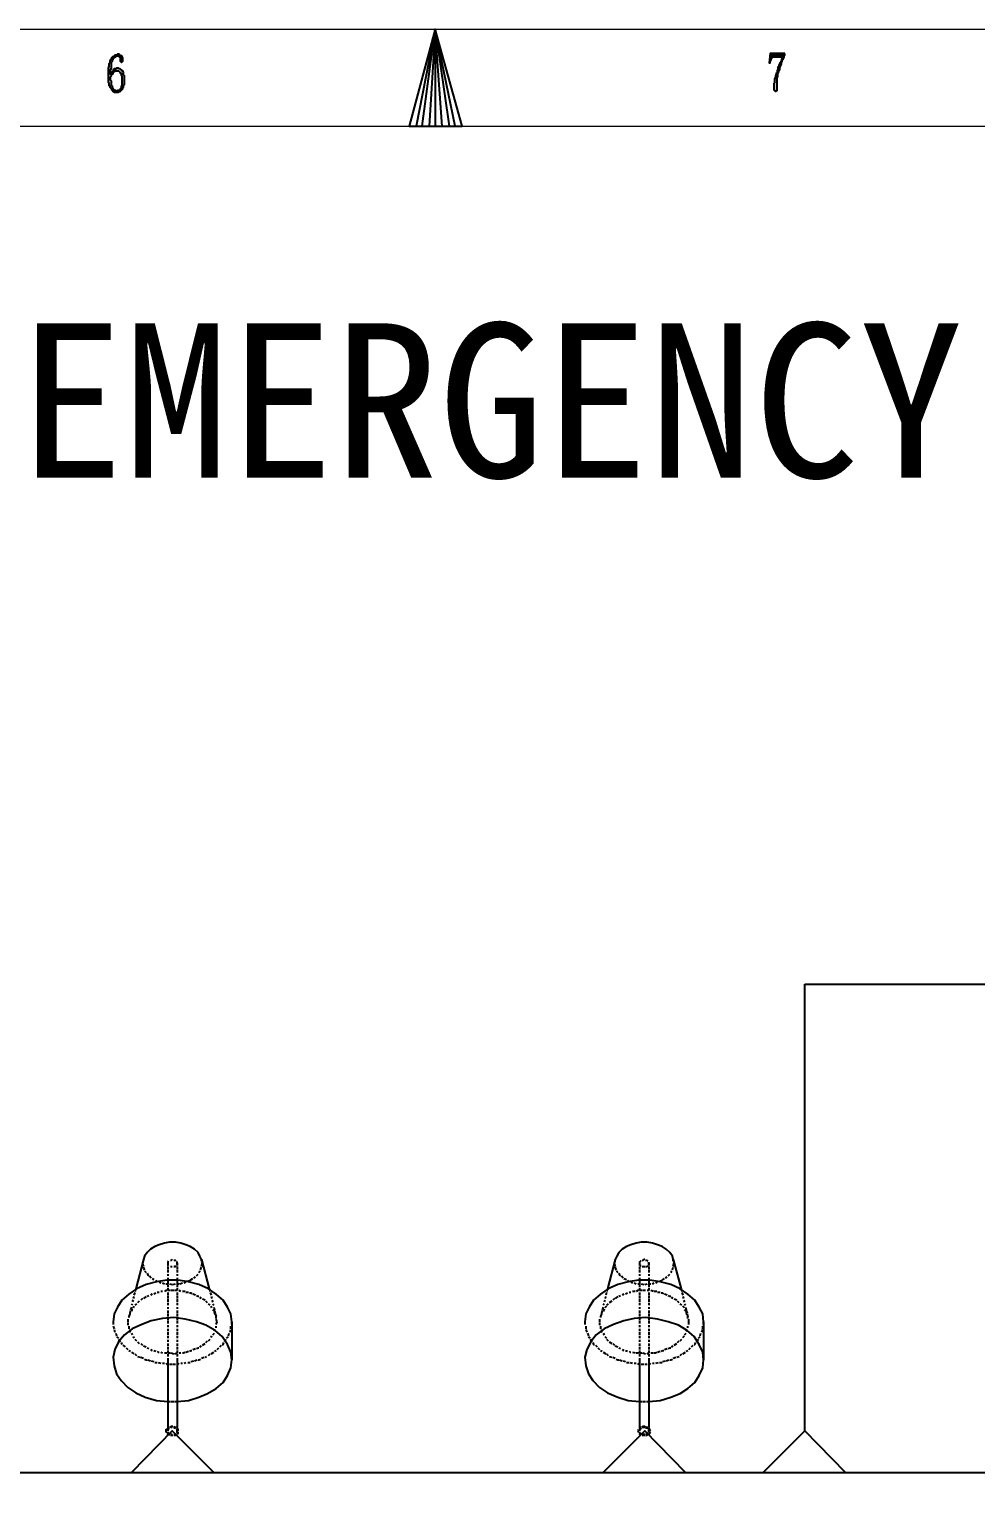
# Model space of a CAD drawing. Header units: inches. Extents: x 35 to 2894, y 23 to 617.
# Drawn here: x 1430.2 to 1527.5, y 467.2 to 616.8 of the extents above; entities that cross this region are included whole.
import ezdxf

# ---------------------------------------------------------------- set-up
doc = ezdxf.new("R2010")
doc.units = ezdxf.units.IN
doc.header["$MEASUREMENT"] = 0
doc.layers.add('Layer 1', color=7, linetype='Continuous')
doc.styles.get("Standard").update_dxf_attribs({"font": 'arial.ttf'})

msp = doc.modelspace()

# ---------------------------------------------------------------- hatches: boundary and pattern name
at = {"layer": 'Layer 1'}
for points in [[(1439.39, 614.22), (1439.3, 614.22), (1439.21, 614.14), (1439.03, 614.14), (1438.95, 614.05), (1438.86, 613.96), (1438.77, 613.96), (1438.68, 613.87), (1438.68, 613.78), (1438.59, 613.69), (1438.59, 613.6), (1438.5, 613.51), (1438.5, 613.34), (1438.41, 613.25), (1438.41, 612.98), (1438.32, 612.8), (1438.32, 612.18), (1438.32, 612.09), (1438.32, 611.38), (1438.41, 611.29), (1438.41, 611.02), (1438.5, 610.93), (1438.5, 610.84), (1438.59, 610.76), (1438.68, 610.67), (1438.68, 610.58), (1438.77, 610.49), (1438.86, 610.4), (1439.21, 610.4), (1439.12, 610.49), (1439.03, 610.49), (1438.95, 610.58), (1438.86, 610.67), (1438.77, 610.84), (1438.77, 610.93), (1438.68, 611.02), (1438.68, 611.47), (1438.59, 611.56), (1438.59, 611.91), (1438.68, 612), (1438.68, 612.09), (1438.59, 612.18), (1438.59, 612.62), (1438.68, 612.8), (1438.68, 613.42), (1438.77, 613.51), (1438.77, 613.69), (1438.86, 613.69), (1438.86, 613.78), (1438.95, 613.87), (1439.03, 613.96), (1439.12, 613.96), (1439.12, 614.05), (1439.66, 614.05), (1439.57, 614.14), (1439.48, 614.22)], [(1439.66, 614.05), (1439.3, 614.05), (1439.39, 614.05), (1439.48, 614.05), (1439.48, 613.96), (1439.57, 613.96), (1439.57, 613.87), (1439.57, 613.51), (1439.66, 613.42), (1439.75, 613.42), (1439.84, 613.51), (1439.84, 613.87), (1439.75, 614.05)], [(1507.89, 614.31), (1506.38, 614.31), (1506.29, 613.34), (1506.38, 613.34), (1506.38, 613.42), (1506.38, 613.51), (1506.47, 613.69), (1506.47, 613.78), (1506.56, 613.78), (1506.56, 613.87), (1506.65, 613.96), (1507.62, 613.96), (1507.8, 614.05), (1507.89, 614.14)], [(1507.8, 614.05), (1507.62, 613.96), (1507.62, 613.87), (1507.54, 613.69), (1507.54, 613.6), (1507.45, 613.42), (1507.36, 613.34), (1507.36, 613.25), (1507.27, 613.07), (1507.27, 612.98), (1507.18, 612.89), (1507.18, 612.62), (1507.09, 612.53), (1507.09, 612.36), (1507, 612.27), (1507, 612.09), (1506.91, 612), (1506.91, 611.82), (1506.82, 611.65), (1506.82, 611.56), (1506.82, 611.38), (1506.82, 611.29), (1506.74, 611.2), (1506.74, 610.58), (1506.82, 610.49), (1506.91, 610.4), (1507, 610.49), (1507.09, 610.49), (1507.09, 610.58), (1507.09, 611.82), (1507.18, 611.91), (1507.18, 612.27), (1507.27, 612.45), (1507.27, 612.53), (1507.36, 612.62), (1507.36, 612.89), (1507.45, 612.98), (1507.45, 613.07), (1507.54, 613.25), (1507.54, 613.42), (1507.62, 613.51), (1507.62, 613.6), (1507.71, 613.69), (1507.71, 613.78), (1507.8, 613.96)], [(1438.86, 612.53), (1438.77, 612.45), (1438.68, 612.36), (1438.68, 612.27), (1438.59, 612.18), (1438.68, 612.09), (1438.77, 612.18), (1438.86, 612.27), (1438.86, 612.36), (1438.95, 612.45), (1439.03, 612.45), (1439.12, 612.53), (1439.3, 612.53)], [(1439.3, 612.8), (1439.21, 612.8), (1439.12, 612.71), (1438.95, 612.71), (1438.95, 612.62), (1438.86, 612.62), (1438.86, 612.53), (1439.39, 612.53), (1439.48, 612.45), (1439.57, 612.36), (1439.57, 612.27), (1439.66, 612.27), (1439.66, 612.09), (1439.75, 612), (1439.75, 611.02), (1439.66, 610.93), (1439.66, 610.67), (1439.57, 610.67), (1439.57, 610.58), (1439.48, 610.49), (1439.3, 610.49), (1439.21, 610.4), (1438.86, 610.4), (1438.95, 610.31), (1439.39, 610.31), (1439.48, 610.4), (1439.57, 610.4), (1439.66, 610.49), (1439.75, 610.58), (1439.75, 610.67), (1439.84, 610.67), (1439.84, 610.76), (1439.92, 610.84), (1439.92, 611.02), (1440.01, 611.11), (1440.01, 612), (1439.92, 612.09), (1439.92, 612.36), (1439.84, 612.45), (1439.84, 612.53), (1439.75, 612.53), (1439.66, 612.62), (1439.57, 612.71), (1439.48, 612.71), (1439.39, 612.8)]]:
    msp.add_hatch(color=0, dxfattribs=at).paths.add_polyline_path(points)

# ---------------------------------------------------------------- linework, layer by layer
at = {"layer": 'Layer 1', "color": 5, "lineweight": 15}
msp.add_lwpolyline([(1051.96, 616.81), (1892.03, 616.81), (1892.03, 22.8), (1051.96, 22.8), (1051.96, 616.81)], dxfattribs=at)
at = {"layer": 'Layer 1', "color": 0, "lineweight": -3}
for points in [[(1471.95, 616.81), (1469.28, 606.84), (1474.71, 606.84), (1471.95, 616.81), (1469.99, 606.84), (1470.62, 606.84), (1471.95, 616.81), (1471.33, 606.84), (1472.66, 606.84), (1471.95, 616.81), (1473.37, 606.84), (1474, 606.84), (1471.95, 616.81)], [(1471.95, 616.81), (1471.95, 606.84)], [(1439.39, 614.22), (1439.3, 614.22), (1439.21, 614.14), (1439.03, 614.14), (1438.95, 614.05), (1438.86, 613.96), (1438.77, 613.96), (1438.68, 613.87), (1438.68, 613.78), (1438.59, 613.69), (1438.59, 613.6), (1438.5, 613.51), (1438.5, 613.34), (1438.41, 613.25), (1438.41, 612.98), (1438.32, 612.8), (1438.32, 612.18), (1438.32, 612.09), (1438.32, 611.38), (1438.41, 611.29), (1438.41, 611.02), (1438.5, 610.93), (1438.5, 610.84), (1438.59, 610.76), (1438.68, 610.67), (1438.68, 610.58), (1438.77, 610.49), (1438.86, 610.4), (1439.21, 610.4), (1439.12, 610.49), (1439.03, 610.49), (1438.95, 610.58), (1438.86, 610.67), (1438.77, 610.84), (1438.77, 610.93), (1438.68, 611.02), (1438.68, 611.47), (1438.59, 611.56), (1438.59, 611.91), (1438.68, 612), (1438.68, 612.09), (1438.59, 612.18), (1438.59, 612.62), (1438.68, 612.8), (1438.68, 613.42), (1438.77, 613.51), (1438.77, 613.69), (1438.86, 613.69), (1438.86, 613.78), (1438.95, 613.87), (1439.03, 613.96), (1439.12, 613.96), (1439.12, 614.05), (1439.66, 614.05), (1439.57, 614.14), (1439.48, 614.22), (1439.39, 614.22)], [(1439.66, 614.05), (1439.3, 614.05), (1439.39, 614.05), (1439.48, 614.05), (1439.48, 613.96), (1439.57, 613.96), (1439.57, 613.87), (1439.57, 613.51), (1439.66, 613.42), (1439.75, 613.42), (1439.84, 613.51), (1439.84, 613.87), (1439.75, 614.05), (1439.66, 614.05)], [(1507.89, 614.31), (1506.38, 614.31), (1506.29, 613.34), (1506.38, 613.34), (1506.38, 613.42), (1506.38, 613.51), (1506.47, 613.69), (1506.47, 613.78), (1506.56, 613.78), (1506.56, 613.87), (1506.65, 613.96), (1507.62, 613.96), (1507.8, 614.05), (1507.89, 614.14), (1507.89, 614.31)], [(1507.8, 614.05), (1507.62, 613.96), (1507.62, 613.87), (1507.54, 613.69), (1507.54, 613.6), (1507.45, 613.42), (1507.36, 613.34), (1507.36, 613.25), (1507.27, 613.07), (1507.27, 612.98), (1507.18, 612.89), (1507.18, 612.62), (1507.09, 612.53), (1507.09, 612.36), (1507, 612.27), (1507, 612.09), (1506.91, 612), (1506.91, 611.82), (1506.82, 611.65), (1506.82, 611.56), (1506.82, 611.38), (1506.82, 611.29), (1506.74, 611.2), (1506.74, 610.58), (1506.82, 610.49), (1506.91, 610.4), (1507, 610.49), (1507.09, 610.49), (1507.09, 610.58), (1507.09, 611.82), (1507.18, 611.91), (1507.18, 612.27), (1507.27, 612.45), (1507.27, 612.53), (1507.36, 612.62), (1507.36, 612.89), (1507.45, 612.98), (1507.45, 613.07), (1507.54, 613.25), (1507.54, 613.42), (1507.62, 613.51), (1507.62, 613.6), (1507.71, 613.69), (1507.71, 613.78), (1507.8, 613.96), (1507.8, 614.05)], [(1438.86, 612.53), (1438.77, 612.45), (1438.68, 612.36), (1438.68, 612.27), (1438.59, 612.18), (1438.68, 612.09), (1438.77, 612.18), (1438.86, 612.27), (1438.86, 612.36), (1438.95, 612.45), (1439.03, 612.45), (1439.12, 612.53), (1439.3, 612.53), (1438.86, 612.53)], [(1439.3, 612.8), (1439.21, 612.8), (1439.12, 612.71), (1438.95, 612.71), (1438.95, 612.62), (1438.86, 612.62), (1438.86, 612.53), (1439.39, 612.53), (1439.48, 612.45), (1439.57, 612.36), (1439.57, 612.27), (1439.66, 612.27), (1439.66, 612.09), (1439.75, 612), (1439.75, 611.02), (1439.66, 610.93), (1439.66, 610.67), (1439.57, 610.67), (1439.57, 610.58), (1439.48, 610.49), (1439.3, 610.49), (1439.21, 610.4), (1438.86, 610.4), (1438.95, 610.31), (1439.39, 610.31), (1439.48, 610.4), (1439.57, 610.4), (1439.66, 610.49), (1439.75, 610.58), (1439.75, 610.67), (1439.84, 610.67), (1439.84, 610.76), (1439.92, 610.84), (1439.92, 611.02), (1440.01, 611.11), (1440.01, 612), (1439.92, 612.09), (1439.92, 612.36), (1439.84, 612.45), (1439.84, 612.53), (1439.75, 612.53), (1439.66, 612.62), (1439.57, 612.71), (1439.48, 612.71), (1439.39, 612.8), (1439.3, 612.8)]]:
    msp.add_lwpolyline(points, dxfattribs=at)
at = {"layer": 'Layer 1', "lineweight": 0}
for points in [[(1439.39, 614.22), (1439.3, 614.22), (1439.21, 614.14), (1439.03, 614.14), (1438.95, 614.05), (1438.86, 613.96), (1438.77, 613.96), (1438.68, 613.87), (1438.68, 613.78), (1438.59, 613.69), (1438.59, 613.6), (1438.5, 613.51), (1438.5, 613.34), (1438.41, 613.25), (1438.41, 612.98), (1438.32, 612.8), (1438.32, 612.18), (1438.32, 612.09), (1438.32, 611.38), (1438.41, 611.29), (1438.41, 611.02), (1438.5, 610.93), (1438.5, 610.84), (1438.59, 610.76), (1438.68, 610.67), (1438.68, 610.58), (1438.77, 610.49), (1438.86, 610.4), (1439.21, 610.4), (1439.12, 610.49), (1439.03, 610.49), (1438.95, 610.58), (1438.86, 610.67), (1438.77, 610.84), (1438.77, 610.93), (1438.68, 611.02), (1438.68, 611.47), (1438.59, 611.56), (1438.59, 611.91), (1438.68, 612), (1438.68, 612.09), (1438.59, 612.18), (1438.59, 612.62), (1438.68, 612.8), (1438.68, 613.42), (1438.77, 613.51), (1438.77, 613.69), (1438.86, 613.69), (1438.86, 613.78), (1438.95, 613.87), (1439.03, 613.96), (1439.12, 613.96), (1439.12, 614.05), (1439.66, 614.05), (1439.57, 614.14), (1439.48, 614.22), (1439.39, 614.22)], [(1439.66, 614.05), (1439.3, 614.05), (1439.39, 614.05), (1439.48, 614.05), (1439.48, 613.96), (1439.57, 613.96), (1439.57, 613.87), (1439.57, 613.51), (1439.66, 613.42), (1439.75, 613.42), (1439.84, 613.51), (1439.84, 613.87), (1439.75, 614.05), (1439.66, 614.05)], [(1507.89, 614.31), (1506.38, 614.31), (1506.29, 613.34), (1506.38, 613.34), (1506.38, 613.42), (1506.38, 613.51), (1506.47, 613.69), (1506.47, 613.78), (1506.56, 613.78), (1506.56, 613.87), (1506.65, 613.96), (1507.62, 613.96), (1507.8, 614.05), (1507.89, 614.14), (1507.89, 614.31)], [(1507.8, 614.05), (1507.62, 613.96), (1507.62, 613.87), (1507.54, 613.69), (1507.54, 613.6), (1507.45, 613.42), (1507.36, 613.34), (1507.36, 613.25), (1507.27, 613.07), (1507.27, 612.98), (1507.18, 612.89), (1507.18, 612.62), (1507.09, 612.53), (1507.09, 612.36), (1507, 612.27), (1507, 612.09), (1506.91, 612), (1506.91, 611.82), (1506.82, 611.65), (1506.82, 611.56), (1506.82, 611.38), (1506.82, 611.29), (1506.74, 611.2), (1506.74, 610.58), (1506.82, 610.49), (1506.91, 610.4), (1507, 610.49), (1507.09, 610.49), (1507.09, 610.58), (1507.09, 611.82), (1507.18, 611.91), (1507.18, 612.27), (1507.27, 612.45), (1507.27, 612.53), (1507.36, 612.62), (1507.36, 612.89), (1507.45, 612.98), (1507.45, 613.07), (1507.54, 613.25), (1507.54, 613.42), (1507.62, 613.51), (1507.62, 613.6), (1507.71, 613.69), (1507.71, 613.78), (1507.8, 613.96), (1507.8, 614.05)], [(1438.86, 612.53), (1438.77, 612.45), (1438.68, 612.36), (1438.68, 612.27), (1438.59, 612.18), (1438.68, 612.09), (1438.77, 612.18), (1438.86, 612.27), (1438.86, 612.36), (1438.95, 612.45), (1439.03, 612.45), (1439.12, 612.53), (1439.3, 612.53), (1438.86, 612.53)], [(1439.3, 612.8), (1439.21, 612.8), (1439.12, 612.71), (1438.95, 612.71), (1438.95, 612.62), (1438.86, 612.62), (1438.86, 612.53), (1439.39, 612.53), (1439.48, 612.45), (1439.57, 612.36), (1439.57, 612.27), (1439.66, 612.27), (1439.66, 612.09), (1439.75, 612), (1439.75, 611.02), (1439.66, 610.93), (1439.66, 610.67), (1439.57, 610.67), (1439.57, 610.58), (1439.48, 610.49), (1439.3, 610.49), (1439.21, 610.4), (1438.86, 610.4), (1438.95, 610.31), (1439.39, 610.31), (1439.48, 610.4), (1439.57, 610.4), (1439.66, 610.49), (1439.75, 610.58), (1439.75, 610.67), (1439.84, 610.67), (1439.84, 610.76), (1439.92, 610.84), (1439.92, 611.02), (1440.01, 611.11), (1440.01, 612), (1439.92, 612.09), (1439.92, 612.36), (1439.84, 612.45), (1439.84, 612.53), (1439.75, 612.53), (1439.66, 612.62), (1439.57, 612.71), (1439.48, 612.71), (1439.39, 612.8), (1439.3, 612.8)]]:
    msp.add_lwpolyline(points, dxfattribs=at)
at = {"layer": 'Layer 1', "color": 0, "lineweight": 9}
msp.add_lwpolyline([(1061.92, 606.84), (1882.07, 606.84), (1882.07, 32.77), (1061.92, 32.77), (1061.92, 606.84)], dxfattribs=at)
at = {"layer": 'Layer 1', "lineweight": -3}
for points in [[(1509.94, 472.72), (1509.94, 518.62)], [(1509.94, 518.62), (1537.69, 518.62)], [(1449.18, 468.45), (1444.91, 472.72), (1440.73, 468.45), (1449.18, 468.45)], [(1497.66, 468.45), (1493.48, 472.72), (1489.21, 468.45), (1497.66, 468.45)], [(1514.12, 468.45), (1509.94, 472.72), (1505.67, 468.45), (1514.12, 468.45)], [(1400.69, 468.45), (1440.73, 468.45)], [(1449.18, 468.45), (1489.21, 468.45)], [(1497.66, 468.45), (1537.69, 468.45)]]:
    msp.add_lwpolyline(points, dxfattribs=at)
at = {"layer": 'Layer 1', "color": 1, "lineweight": -3}
for points in [[(1447.93, 490.33), (1447.75, 490.69), (1447.58, 491.04), (1447.22, 491.4), (1446.77, 491.67), (1446.33, 491.84), (1445.8, 492.02), (1445.26, 492.11), (1444.64, 492.11), (1444.11, 492.02), (1443.57, 491.84), (1443.13, 491.67), (1442.68, 491.4), (1442.33, 491.04), (1442.06, 490.69), (1441.97, 490.33)], [(1496.42, 490.33), (1496.33, 490.69), (1496.06, 491.04), (1495.7, 491.4), (1495.26, 491.67), (1494.81, 491.84), (1494.28, 492.02), (1493.75, 492.11), (1493.12, 492.11), (1492.59, 492.02), (1492.06, 491.84), (1491.61, 491.67), (1491.17, 491.4), (1490.81, 491.04), (1490.63, 490.69), (1490.46, 490.33)], [(1441.97, 490.33), (1441.17, 487.31), (1441.08, 487.04)], [(1441.97, 490.33), (1441.88, 489.98)], [(1441.88, 489.89), (1441.97, 489.62)], [(1441.97, 489.53), (1441.97, 489.44), (1442.06, 489.26)], [(1444.55, 490.15), (1444.46, 490.06), (1444.46, 489.98)], [(1444.46, 489.98), (1444.46, 489.71)], [(1444.46, 489.89), (1444.46, 489.8), (1444.55, 489.71)], [(1444.46, 489.62), (1444.46, 489.35)], [(1444.91, 490.33), (1444.82, 490.24), (1444.73, 490.24)], [(1444.73, 489.62), (1444.91, 489.62)], [(1445.26, 490.15), (1445.26, 490.24), (1445.17, 490.24), (1445.08, 490.24)], [(1445.08, 489.62), (1445.26, 489.62), (1445.26, 489.71)], [(1445.44, 489.98), (1445.44, 490.06), (1445.35, 490.06)], [(1445.35, 489.8), (1445.44, 489.8), (1445.44, 489.89), (1445.44, 489.98)], [(1445.44, 489.98), (1445.44, 489.71)], [(1445.44, 489.62), (1445.44, 489.35)], [(1447.84, 489.26), (1447.93, 489.53)], [(1447.93, 490.15), (1447.93, 490.33)], [(1447.93, 490.33), (1448.73, 487.31), (1448.82, 487.04)], [(1448.02, 489.98), (1447.93, 490.06)], [(1447.93, 489.62), (1448.02, 489.98)], [(1490.46, 490.33), (1489.65, 487.31), (1489.57, 487.04)], [(1490.46, 490.33), (1490.37, 489.98)], [(1490.37, 489.89), (1490.46, 489.62)], [(1490.46, 489.53), (1490.46, 489.44), (1490.54, 489.26)], [(1493.12, 490.15), (1493.04, 490.15), (1492.95, 490.06), (1492.95, 489.98)], [(1492.95, 489.98), (1492.95, 489.71)], [(1492.95, 489.89), (1492.95, 489.8), (1493.04, 489.71), (1493.12, 489.71)], [(1492.95, 489.62), (1492.95, 489.35)], [(1493.48, 490.33), (1493.39, 490.33), (1493.3, 490.24), (1493.21, 490.24)], [(1493.21, 489.62), (1493.48, 489.62)], [(1493.84, 490.15), (1493.75, 490.24), (1493.57, 490.24)], [(1493.57, 489.62), (1493.75, 489.62), (1493.84, 489.71)], [(1493.92, 489.98), (1493.92, 490.06)], [(1493.92, 489.8), (1493.92, 489.98)], [(1493.92, 489.98), (1493.92, 489.71)], [(1493.92, 489.62), (1493.92, 489.35)], [(1496.33, 489.26), (1496.42, 489.53)], [(1496.42, 490.15), (1496.42, 490.33)], [(1496.42, 490.33), (1497.22, 487.31), (1497.31, 487.04)], [(1496.42, 489.62), (1496.5, 489.98)], [(1496.5, 489.98), (1496.5, 490.06)], [(1451.04, 483.66), (1451.04, 483.93), (1450.96, 484.73), (1450.6, 485.44), (1450.16, 486.15), (1449.44, 486.77), (1448.64, 487.31), (1447.66, 487.75), (1446.6, 488.02), (1445.53, 488.2), (1444.37, 488.2), (1443.31, 488.02), (1442.24, 487.75), (1441.26, 487.31), (1440.46, 486.77), (1439.75, 486.15), (1439.3, 485.44), (1438.95, 484.73), (1438.86, 483.93)], [(1442.06, 489.18), (1442.15, 489.09), (1442.24, 489)], [(1442.33, 488.91), (1442.42, 488.73), (1442.5, 488.64)], [(1442.59, 488.64), (1442.77, 488.46)], [(1442.86, 488.37), (1443.04, 488.29)], [(1443.22, 488.2), (1443.31, 488.11), (1443.39, 488.11)], [(1443.57, 488.02), (1443.75, 487.93)], [(1443.93, 487.93), (1444.11, 487.84)], [(1444.28, 487.84), (1444.46, 487.84)], [(1444.46, 489.26), (1444.46, 489)], [(1444.46, 488.82), (1444.46, 488.64)], [(1444.46, 488.46), (1444.46, 488.2)], [(1444.46, 488.11), (1444.46, 487.84)], [(1444.64, 487.84), (1444.91, 487.75)], [(1445, 487.75), (1445.26, 487.84)], [(1445.35, 487.84), (1445.62, 487.84)], [(1445.44, 489.26), (1445.44, 489)], [(1445.44, 488.82), (1445.44, 488.64)], [(1445.44, 488.46), (1445.44, 488.2)], [(1445.44, 488.11), (1445.44, 487.84)], [(1445.71, 487.84), (1445.97, 487.93)], [(1446.15, 487.93), (1446.33, 488.02)], [(1446.42, 488.11), (1446.69, 488.11), (1446.69, 488.2)], [(1446.77, 488.2), (1447.04, 488.37)], [(1447.13, 488.46), (1447.31, 488.55)], [(1447.4, 488.64), (1447.49, 488.73), (1447.58, 488.82)], [(1447.66, 489), (1447.75, 489.09), (1447.75, 489.18)], [(1499.53, 483.66), (1499.53, 483.93), (1499.44, 484.73), (1499.08, 485.44), (1498.64, 486.15), (1497.93, 486.77), (1497.13, 487.31), (1496.15, 487.75), (1495.08, 488.02), (1494.01, 488.2), (1492.86, 488.2), (1491.79, 488.02), (1490.72, 487.75), (1489.74, 487.31), (1488.94, 486.77), (1488.23, 486.15), (1487.79, 485.44), (1487.43, 484.73), (1487.34, 483.93)], [(1490.63, 489.18), (1490.63, 489.09), (1490.72, 489)], [(1490.81, 488.91), (1490.9, 488.73), (1490.99, 488.64)], [(1491.08, 488.64), (1491.26, 488.46)], [(1491.34, 488.37), (1491.61, 488.29)], [(1491.7, 488.2), (1491.79, 488.11), (1491.88, 488.11)], [(1492.06, 488.02), (1492.23, 487.93)], [(1492.41, 487.93), (1492.59, 487.84)], [(1492.77, 487.84), (1493.04, 487.84)], [(1492.95, 489.26), (1492.95, 489)], [(1492.95, 488.82), (1492.95, 488.64)], [(1492.95, 488.46), (1492.95, 488.2)], [(1492.95, 488.11), (1492.95, 487.84)], [(1493.12, 487.84), (1493.39, 487.75)], [(1493.48, 487.75), (1493.75, 487.84)], [(1493.84, 487.84), (1494.1, 487.84)], [(1493.92, 489.26), (1493.92, 489)], [(1493.92, 488.82), (1493.92, 488.64)], [(1493.92, 488.46), (1493.92, 488.2)], [(1493.92, 488.11), (1493.92, 487.84)], [(1494.28, 487.84), (1494.46, 487.93)], [(1494.64, 487.93), (1494.81, 488.02)], [(1494.99, 488.11), (1495.17, 488.11), (1495.17, 488.2)], [(1495.26, 488.2), (1495.53, 488.37)], [(1495.61, 488.46), (1495.79, 488.55)], [(1495.88, 488.64), (1495.97, 488.73), (1496.06, 488.82)], [(1496.15, 489), (1496.24, 489.09), (1496.24, 489.18)], [(1440.99, 486.51), (1440.9, 486.33)], [(1441.08, 486.95), (1440.99, 486.68)], [(1442.24, 486.51), (1441.97, 486.33)], [(1442.5, 486.59), (1442.33, 486.51)], [(1442.86, 486.77), (1442.68, 486.68)], [(1443.22, 486.86), (1443.04, 486.77)], [(1443.57, 486.95), (1443.39, 486.95)], [(1443.93, 487.04), (1443.75, 487.04)], [(1444.37, 487.13), (1444.28, 487.13), (1444.11, 487.04)], [(1444.46, 487.75), (1444.46, 487.48)], [(1444.46, 487.4), (1444.46, 487.13)], [(1444.73, 487.13), (1444.46, 487.13)], [(1444.46, 486.95), (1444.46, 486.68)], [(1444.46, 486.59), (1444.46, 486.33)], [(1445.08, 487.13), (1444.82, 487.13)], [(1445.44, 487.13), (1445.17, 487.13)], [(1445.44, 487.75), (1445.44, 487.48)], [(1445.44, 487.4), (1445.44, 487.13)], [(1445.44, 486.95), (1445.44, 486.68)], [(1445.44, 486.59), (1445.44, 486.33)], [(1445.8, 487.04), (1445.62, 487.13)], [(1446.24, 487.04), (1445.97, 487.04)], [(1446.6, 486.95), (1446.33, 486.95)], [(1446.95, 486.77), (1446.86, 486.86), (1446.69, 486.86)], [(1447.31, 486.68), (1447.04, 486.77)], [(1447.66, 486.51), (1447.58, 486.51), (1447.4, 486.59)], [(1447.93, 486.33), (1447.75, 486.42)], [(1448.82, 486.95), (1448.91, 486.68)], [(1448.91, 486.51), (1449, 486.33)], [(1489.48, 486.51), (1489.39, 486.33)], [(1489.57, 486.95), (1489.48, 486.68)], [(1490.72, 486.51), (1490.46, 486.33)], [(1490.99, 486.59), (1490.81, 486.51)], [(1491.34, 486.77), (1491.17, 486.68)], [(1491.7, 486.86), (1491.52, 486.77)], [(1492.06, 486.95), (1491.88, 486.95)], [(1492.5, 487.04), (1492.23, 487.04)], [(1492.86, 487.13), (1492.77, 487.13), (1492.59, 487.04)], [(1492.95, 487.75), (1492.95, 487.48)], [(1492.95, 487.4), (1492.95, 487.13)], [(1493.21, 487.13), (1492.95, 487.13)], [(1492.95, 486.95), (1492.95, 486.68)], [(1492.95, 486.59), (1492.95, 486.33)], [(1493.57, 487.13), (1493.3, 487.13)], [(1493.92, 487.13), (1493.75, 487.13)], [(1493.92, 487.75), (1493.92, 487.48)], [(1493.92, 487.4), (1493.92, 487.13)], [(1493.92, 486.95), (1493.92, 486.68)], [(1493.92, 486.59), (1493.92, 486.33)], [(1494.37, 487.04), (1494.1, 487.13)], [(1494.73, 487.04), (1494.46, 487.04)], [(1495.08, 486.95), (1494.81, 486.95)], [(1495.44, 486.77), (1495.35, 486.86), (1495.17, 486.86)], [(1495.79, 486.68), (1495.53, 486.77)], [(1496.15, 486.51), (1496.06, 486.51), (1495.88, 486.59)], [(1496.42, 486.33), (1496.24, 486.42)], [(1497.31, 486.95), (1497.39, 486.68)], [(1497.39, 486.51), (1497.48, 486.33)], [(1440.64, 485.08), (1440.55, 484.82)], [(1440.64, 484.91), (1440.55, 484.82), (1440.55, 484.73)], [(1440.73, 485.44), (1440.64, 485.17)], [(1440.81, 485.79), (1440.73, 485.62)], [(1440.81, 485.26), (1440.73, 484.99)], [(1440.9, 486.15), (1440.81, 485.97)], [(1440.99, 485.53), (1440.9, 485.35)], [(1441.26, 485.79), (1441.08, 485.62)], [(1441.53, 486.06), (1441.35, 485.88)], [(1441.88, 486.33), (1441.7, 486.15)], [(1444.46, 486.24), (1444.46, 485.97)], [(1444.46, 485.88), (1444.46, 485.62)], [(1444.46, 485.44), (1444.46, 485.26)], [(1444.46, 485.08), (1444.46, 484.82)], [(1445.44, 486.24), (1445.44, 485.97)], [(1445.44, 485.88), (1445.44, 485.62)], [(1445.44, 485.44), (1445.44, 485.26)], [(1445.44, 485.08), (1445.44, 484.82)], [(1448.29, 486.15), (1448.02, 486.24)], [(1448.55, 485.88), (1448.38, 486.06)], [(1448.82, 485.62), (1448.64, 485.79)], [(1449, 485.35), (1448.91, 485.53)], [(1449, 486.15), (1449.09, 485.97)], [(1449.09, 485.79), (1449.18, 485.62)], [(1449.27, 484.99), (1449.18, 485.08), (1449.09, 485.17)], [(1449.18, 485.44), (1449.27, 485.17)], [(1449.27, 485.08), (1449.35, 484.82)], [(1449.35, 484.64), (1449.27, 484.91)], [(1489.12, 485.08), (1489.03, 484.82)], [(1489.12, 484.91), (1489.03, 484.82), (1489.03, 484.73)], [(1489.21, 485.44), (1489.12, 485.17)], [(1489.3, 485.79), (1489.21, 485.62)], [(1489.3, 485.26), (1489.21, 484.99)], [(1489.39, 486.15), (1489.3, 485.97)], [(1489.57, 485.53), (1489.39, 485.35)], [(1489.74, 485.79), (1489.57, 485.62)], [(1490.1, 486.06), (1489.83, 485.88)], [(1490.37, 486.33), (1490.19, 486.15)], [(1492.95, 486.24), (1492.95, 485.97)], [(1492.95, 485.88), (1492.95, 485.62)], [(1492.95, 485.44), (1492.95, 485.26)], [(1492.95, 485.08), (1492.95, 484.82)], [(1493.92, 486.24), (1493.92, 485.97)], [(1493.92, 485.88), (1493.92, 485.62)], [(1493.92, 485.44), (1493.92, 485.26)], [(1493.92, 485.08), (1493.92, 484.82)], [(1496.77, 486.15), (1496.5, 486.24)], [(1497.04, 485.88), (1496.86, 486.06)], [(1497.31, 485.62), (1497.13, 485.79)], [(1497.57, 485.35), (1497.39, 485.53)], [(1497.48, 486.15), (1497.57, 485.97)], [(1497.57, 485.79), (1497.66, 485.62)], [(1497.75, 484.99), (1497.66, 485.08), (1497.57, 485.17)], [(1497.66, 485.44), (1497.75, 485.17)], [(1497.75, 485.08), (1497.84, 484.82)], [(1497.84, 484.64), (1497.75, 484.91)], [(1451.04, 480.01), (1450.96, 480.81), (1450.6, 481.61), (1450.07, 482.41), (1449.35, 483.04), (1448.38, 483.57), (1447.4, 483.93), (1446.24, 484.19), (1445.08, 484.37), (1443.93, 484.28), (1442.77, 484.02), (1441.79, 483.66), (1440.81, 483.21), (1440.01, 482.59), (1439.39, 481.88), (1439.03, 481.08), (1438.86, 480.28), (1438.95, 479.39), (1439.21, 478.59), (1439.66, 477.88), (1440.37, 477.17), (1441.17, 476.63), (1442.15, 476.19), (1443.31, 475.83), (1444.46, 475.74)], [(1438.86, 483.93), (1438.86, 483.66)], [(1438.86, 483.48), (1438.95, 483.21)], [(1440.37, 484.19), (1440.37, 483.93)], [(1440.37, 483.84), (1440.37, 483.57)], [(1440.55, 484.73), (1440.46, 484.46)], [(1440.46, 484.55), (1440.46, 484.37)], [(1440.46, 483.48), (1440.46, 483.21)], [(1444.46, 484.73), (1444.46, 484.46)], [(1444.46, 484.37), (1444.46, 484.1)], [(1444.46, 484.02), (1444.46, 483.75)], [(1444.46, 483.57), (1444.46, 483.39)], [(1445.44, 484.73), (1445.44, 484.46)], [(1445.44, 484.37), (1445.44, 484.1)], [(1445.44, 484.02), (1445.44, 483.75)], [(1445.44, 483.57), (1445.44, 483.39)], [(1449.35, 484.73), (1449.44, 484.46)], [(1449.44, 484.28), (1449.44, 484.55)], [(1449.53, 483.93), (1449.44, 484.19)], [(1449.44, 483.66), (1449.53, 483.93)], [(1449.44, 483.3), (1449.44, 483.48)], [(1450.96, 483.21), (1450.96, 483.48)], [(1451.04, 483.93), (1451.04, 480.01)], [(1499.53, 480.01), (1499.44, 480.81), (1499.08, 481.61), (1498.55, 482.41), (1497.84, 483.04), (1496.95, 483.57), (1495.88, 483.93), (1494.81, 484.19), (1493.57, 484.37), (1492.41, 484.28), (1491.34, 484.02), (1490.28, 483.66), (1489.3, 483.21), (1488.5, 482.59), (1487.96, 481.88), (1487.52, 481.08), (1487.34, 480.28), (1487.43, 479.39), (1487.7, 478.59), (1488.14, 477.88), (1488.85, 477.17), (1489.65, 476.63), (1490.72, 476.19), (1491.79, 475.83), (1492.95, 475.74)], [(1487.34, 483.93), (1487.34, 483.66)], [(1487.43, 483.48), (1487.43, 483.21)], [(1488.85, 484.19), (1488.85, 483.93)], [(1488.85, 483.84), (1488.85, 483.57)], [(1489.03, 484.73), (1488.94, 484.46)], [(1488.94, 484.55), (1488.94, 484.37)], [(1488.94, 483.48), (1488.94, 483.21)], [(1492.95, 484.73), (1492.95, 484.46)], [(1492.95, 484.37), (1492.95, 484.1)], [(1492.95, 484.02), (1492.95, 483.75)], [(1492.95, 483.57), (1492.95, 483.39)], [(1493.92, 484.73), (1493.92, 484.46)], [(1493.92, 484.37), (1493.92, 484.1)], [(1493.92, 484.02), (1493.92, 483.75)], [(1493.92, 483.57), (1493.92, 483.39)], [(1497.84, 484.73), (1497.93, 484.46)], [(1497.93, 484.28), (1497.93, 484.55)], [(1497.93, 483.3), (1497.93, 483.48)], [(1498.02, 483.93), (1498.02, 484.19)], [(1498.02, 483.66), (1498.02, 483.93)], [(1499.44, 483.21), (1499.44, 483.48)], [(1499.53, 483.93), (1499.53, 480.01)], [(1438.95, 483.13), (1439.03, 482.86)], [(1439.12, 482.77), (1439.21, 482.5)], [(1439.21, 482.41), (1439.3, 482.32), (1439.39, 482.24)], [(1439.39, 482.15), (1439.57, 481.88)], [(1440.55, 483.13), (1440.55, 482.95), (1440.64, 482.86)], [(1440.73, 482.77), (1440.81, 482.59)], [(1440.9, 482.41), (1440.99, 482.24)], [(1441.08, 482.15), (1441.26, 481.97)], [(1441.35, 481.88), (1441.53, 481.7)], [(1444.46, 483.21), (1444.46, 482.95)], [(1444.46, 482.86), (1444.46, 482.59)], [(1444.46, 482.5), (1444.46, 482.24)], [(1444.46, 482.06), (1444.46, 481.88)], [(1445.44, 483.21), (1445.44, 482.95)], [(1445.44, 482.86), (1445.44, 482.59)], [(1445.44, 482.5), (1445.44, 482.24)], [(1445.44, 482.06), (1445.44, 481.88)], [(1448.38, 481.79), (1448.55, 481.97)], [(1448.64, 481.97), (1448.82, 482.15)], [(1448.91, 482.32), (1449, 482.5)], [(1449.09, 482.59), (1449.18, 482.68), (1449.27, 482.77)], [(1449.27, 482.95), (1449.35, 483.13)], [(1450.33, 481.88), (1450.42, 482.15)], [(1450.51, 482.24), (1450.6, 482.32), (1450.69, 482.41)], [(1450.69, 482.5), (1450.78, 482.77)], [(1450.87, 482.86), (1450.96, 483.13)], [(1487.43, 483.13), (1487.52, 482.86)], [(1487.61, 482.77), (1487.7, 482.5)], [(1487.7, 482.41), (1487.79, 482.32), (1487.88, 482.24)], [(1487.88, 482.15), (1488.05, 481.88)], [(1489.03, 483.13), (1489.03, 482.95), (1489.12, 482.86)], [(1489.21, 482.77), (1489.3, 482.59)], [(1489.39, 482.41), (1489.57, 482.24)], [(1489.57, 482.15), (1489.74, 481.97)], [(1489.83, 481.88), (1490.1, 481.7)], [(1492.95, 483.21), (1492.95, 482.95)], [(1492.95, 482.86), (1492.95, 482.59)], [(1492.95, 482.5), (1492.95, 482.24)], [(1492.95, 482.06), (1492.95, 481.88)], [(1493.92, 483.21), (1493.92, 482.95)], [(1493.92, 482.86), (1493.92, 482.59)], [(1493.92, 482.5), (1493.92, 482.24)], [(1493.92, 482.06), (1493.92, 481.88)], [(1496.86, 481.79), (1497.04, 481.97)], [(1497.13, 481.97), (1497.31, 482.15)], [(1497.39, 482.32), (1497.57, 482.5)], [(1497.57, 482.59), (1497.66, 482.68), (1497.75, 482.77)], [(1497.75, 482.95), (1497.84, 483.13)], [(1498.82, 481.88), (1499, 482.15)], [(1499, 482.24), (1499.08, 482.32), (1499.17, 482.41)], [(1499.17, 482.5), (1499.26, 482.77)], [(1499.35, 482.86), (1499.44, 483.13)], [(1439.66, 481.79), (1439.75, 481.61)], [(1439.84, 481.52), (1440.1, 481.35)], [(1440.19, 481.26), (1440.37, 481.08)], [(1440.46, 480.99), (1440.64, 480.9)], [(1440.73, 480.81), (1440.99, 480.63)], [(1441.08, 480.63), (1441.26, 480.46)], [(1441.35, 480.37), (1441.61, 480.28)], [(1441.7, 481.7), (1441.88, 481.52)], [(1441.97, 481.44), (1442.24, 481.35)], [(1442.33, 481.26), (1442.5, 481.17)], [(1442.68, 481.08), (1442.86, 480.99)], [(1443.04, 480.99), (1443.22, 480.9)], [(1443.39, 480.9), (1443.48, 480.81), (1443.57, 480.81)], [(1443.75, 480.81), (1443.93, 480.72)], [(1444.11, 480.72), (1444.37, 480.72)], [(1444.46, 481.7), (1444.46, 481.44)], [(1444.46, 481.35), (1444.46, 481.08)], [(1444.46, 480.99), (1444.46, 480.72)], [(1444.46, 480.72), (1444.73, 480.72)], [(1444.46, 480.63), (1444.46, 480.37)], [(1444.82, 480.72), (1445.08, 480.63)], [(1445.17, 480.63), (1445.44, 480.72)], [(1445.44, 481.7), (1445.44, 481.44)], [(1445.44, 481.35), (1445.44, 481.08)], [(1445.44, 480.99), (1445.44, 480.72)], [(1445.44, 480.63), (1445.44, 480.37)], [(1445.62, 480.72), (1445.8, 480.72)], [(1445.97, 480.72), (1446.06, 480.72), (1446.24, 480.81)], [(1446.33, 480.81), (1446.6, 480.9)], [(1446.69, 480.9), (1446.86, 480.99), (1446.95, 480.99)], [(1447.04, 481.08), (1447.31, 481.17)], [(1447.4, 481.17), (1447.58, 481.26), (1447.66, 481.26)], [(1447.75, 481.35), (1447.93, 481.44)], [(1448.02, 481.52), (1448.29, 481.7)], [(1448.29, 480.28), (1448.46, 480.37)], [(1448.64, 480.46), (1448.82, 480.63)], [(1448.91, 480.63), (1449.18, 480.81)], [(1449.27, 480.9), (1449.44, 480.99)], [(1449.53, 481.08), (1449.71, 481.26)], [(1449.8, 481.35), (1449.98, 481.52)], [(1450.07, 481.61), (1450.16, 481.61), (1450.24, 481.79)], [(1488.14, 481.79), (1488.23, 481.61), (1488.32, 481.61)], [(1488.41, 481.52), (1488.59, 481.35)], [(1488.68, 481.26), (1488.85, 481.08)], [(1488.94, 480.99), (1489.12, 480.9)], [(1489.21, 480.81), (1489.48, 480.63)], [(1489.57, 480.63), (1489.74, 480.46)], [(1489.83, 480.37), (1490.1, 480.28)], [(1490.19, 481.7), (1490.37, 481.52)], [(1490.46, 481.44), (1490.72, 481.35)], [(1490.81, 481.26), (1490.99, 481.17)], [(1491.17, 481.08), (1491.34, 480.99)], [(1491.52, 480.99), (1491.7, 480.9)], [(1491.88, 480.9), (1491.97, 480.81), (1492.06, 480.81)], [(1492.23, 480.81), (1492.5, 480.72)], [(1492.59, 480.72), (1492.86, 480.72)], [(1492.95, 481.7), (1492.95, 481.44)], [(1492.95, 481.35), (1492.95, 481.08)], [(1492.95, 480.99), (1492.95, 480.72)], [(1492.95, 480.72), (1493.21, 480.72)], [(1492.95, 480.63), (1492.95, 480.37)], [(1493.3, 480.72), (1493.57, 480.63)], [(1493.75, 480.63), (1493.92, 480.72)], [(1493.92, 481.7), (1493.92, 481.44)], [(1493.92, 481.35), (1493.92, 481.08)], [(1493.92, 480.99), (1493.92, 480.72)], [(1493.92, 480.63), (1493.92, 480.37)], [(1494.1, 480.72), (1494.37, 480.72)], [(1494.46, 480.72), (1494.55, 480.72), (1494.73, 480.81)], [(1494.81, 480.81), (1495.08, 480.9)], [(1495.17, 480.9), (1495.35, 480.99), (1495.44, 480.99)], [(1495.53, 481.08), (1495.79, 481.17)], [(1495.88, 481.17), (1496.06, 481.26), (1496.15, 481.26)], [(1496.24, 481.35), (1496.42, 481.44)], [(1496.5, 481.52), (1496.77, 481.7)], [(1496.77, 480.28), (1497.04, 480.37)], [(1497.13, 480.46), (1497.31, 480.63)], [(1497.39, 480.63), (1497.66, 480.81)], [(1497.75, 480.9), (1497.93, 480.99)], [(1498.02, 481.08), (1498.19, 481.26)], [(1498.28, 481.35), (1498.46, 481.52)], [(1498.55, 481.61), (1498.64, 481.61), (1498.73, 481.79)], [(1441.7, 480.28), (1441.97, 480.19)], [(1442.06, 480.1), (1442.24, 480.01), (1442.33, 480.01)], [(1442.42, 480.01), (1442.68, 479.92)], [(1442.77, 479.92), (1443.04, 479.83)], [(1443.13, 479.75), (1443.39, 479.75)], [(1443.48, 479.75), (1443.75, 479.66)], [(1443.93, 479.66), (1444.11, 479.66)], [(1444.28, 479.66), (1444.37, 479.57), (1444.46, 479.57)], [(1444.46, 480.19), (1444.46, 473.07)], [(1444.64, 479.57), (1444.91, 479.57)], [(1445, 479.57), (1445.26, 479.57)], [(1445.35, 479.57), (1445.53, 479.57), (1445.62, 479.66)], [(1445.44, 480.19), (1445.44, 473.07)], [(1445.44, 475.74), (1446.6, 475.83), (1447.66, 476.19), (1448.55, 476.54), (1449.44, 477.08), (1450.16, 477.7), (1450.6, 478.41), (1450.96, 479.21), (1451.04, 480.01)], [(1445.8, 479.66), (1445.97, 479.66)], [(1446.15, 479.66), (1446.33, 479.75)], [(1446.51, 479.75), (1446.77, 479.75)], [(1446.86, 479.83), (1447.13, 479.92)], [(1447.22, 479.92), (1447.49, 480.01)], [(1447.58, 480.01), (1447.66, 480.01), (1447.84, 480.1)], [(1447.93, 480.19), (1448.2, 480.28)], [(1490.19, 480.28), (1490.46, 480.19)], [(1490.54, 480.1), (1490.72, 480.01), (1490.81, 480.01)], [(1490.9, 480.01), (1491.17, 479.92)], [(1491.26, 479.92), (1491.52, 479.83)], [(1491.61, 479.75), (1491.88, 479.75)], [(1491.97, 479.75), (1492.23, 479.66)], [(1492.41, 479.66), (1492.59, 479.66)], [(1492.77, 479.66), (1492.86, 479.57), (1493.04, 479.57)], [(1492.95, 480.19), (1492.95, 473.07)], [(1493.12, 479.57), (1493.39, 479.57)], [(1493.48, 479.57), (1493.75, 479.57)], [(1493.84, 479.57), (1494.01, 479.57), (1494.1, 479.66)], [(1493.92, 480.19), (1493.92, 473.07)], [(1493.92, 475.74), (1495.08, 475.83), (1496.15, 476.19), (1497.13, 476.54), (1497.93, 477.08), (1498.64, 477.7), (1499.08, 478.41), (1499.44, 479.21), (1499.53, 480.01)], [(1494.28, 479.66), (1494.46, 479.66)], [(1494.64, 479.66), (1494.9, 479.75)], [(1494.99, 479.75), (1495.26, 479.75)], [(1495.35, 479.83), (1495.61, 479.92)], [(1495.7, 479.92), (1495.97, 480.01)], [(1496.06, 480.01), (1496.15, 480.01), (1496.33, 480.1)], [(1496.42, 480.19), (1496.68, 480.28)], [(1444.46, 475.74), (1444.73, 475.74)], [(1444.82, 475.74), (1445.08, 475.74)], [(1445.17, 475.74), (1445.44, 475.74)], [(1492.95, 475.74), (1493.21, 475.74)], [(1493.3, 475.74), (1493.57, 475.74)], [(1493.66, 475.74), (1493.92, 475.74)], [(1444.64, 473.07), (1444.55, 473.07), (1444.46, 472.98), (1444.37, 472.9)], [(1444.64, 473.07), (1444.55, 473.07), (1444.46, 472.98), (1444.37, 472.9)], [(1444.55, 472.98), (1444.55, 472.9), (1444.46, 472.9), (1444.46, 472.72)], [(1444.46, 472.98), (1444.46, 472.72)], [(1445, 473.16), (1444.82, 473.16), (1444.73, 473.07)], [(1445, 473.16), (1444.82, 473.16), (1444.73, 473.07)], [(1444.91, 473.07), (1444.82, 473.07), (1444.73, 472.98)], [(1445.35, 473.07), (1445.17, 473.07), (1445.08, 473.16)], [(1445.35, 473.07), (1445.17, 473.07), (1445.08, 473.16)], [(1445.26, 472.98), (1445.17, 472.98), (1445.08, 473.07)], [(1445.44, 472.72), (1445.44, 472.81), (1445.35, 472.9)], [(1445.53, 472.72), (1445.53, 472.9), (1445.44, 472.98)], [(1445.44, 472.98), (1445.44, 472.72)], [(1445.53, 472.72), (1445.53, 472.9), (1445.44, 472.98)], [(1493.12, 473.07), (1493.04, 473.07), (1492.95, 472.98), (1492.95, 472.9)], [(1493.12, 473.07), (1493.04, 473.07), (1492.95, 472.98), (1492.95, 472.9)], [(1493.12, 472.98), (1493.04, 472.9), (1492.95, 472.9), (1492.95, 472.81), (1492.95, 472.72)], [(1492.95, 472.98), (1492.95, 472.72)], [(1493.48, 473.16), (1493.3, 473.16), (1493.21, 473.07)], [(1493.48, 473.16), (1493.3, 473.16), (1493.21, 473.07)], [(1493.48, 473.07), (1493.3, 473.07), (1493.21, 472.98)], [(1493.84, 473.07), (1493.66, 473.07), (1493.57, 473.16)], [(1493.84, 473.07), (1493.66, 473.07), (1493.57, 473.16)], [(1493.84, 472.98), (1493.66, 472.98), (1493.57, 473.07)], [(1494.1, 472.72), (1494.01, 472.81), (1494.01, 472.9), (1493.92, 472.98)], [(1493.92, 472.98), (1493.92, 472.72)], [(1494.1, 472.72), (1494.01, 472.81), (1494.01, 472.9), (1493.92, 472.98)], [(1493.92, 472.72), (1493.92, 472.9)], [(1444.37, 472.81), (1444.28, 472.81), (1444.28, 472.72)], [(1444.37, 472.81), (1444.28, 472.81), (1444.28, 472.72)], [(1444.28, 472.72), (1444.28, 472.63), (1444.37, 472.54)], [(1444.28, 472.72), (1444.28, 472.63), (1444.37, 472.54)], [(1444.37, 472.45), (1444.46, 472.36), (1444.55, 472.36), (1444.64, 472.27)], [(1444.37, 472.45), (1444.46, 472.36), (1444.55, 472.36), (1444.64, 472.27)], [(1444.46, 472.63), (1444.46, 472.54), (1444.55, 472.45)], [(1444.73, 472.36), (1444.91, 472.36)], [(1444.73, 472.27), (1445, 472.27)], [(1444.73, 472.27), (1445, 472.27)], [(1445.08, 472.36), (1445.26, 472.36), (1445.26, 472.45)], [(1445.08, 472.27), (1445.26, 472.27), (1445.35, 472.36)], [(1445.08, 472.27), (1445.26, 472.27), (1445.35, 472.36)], [(1445.35, 472.54), (1445.44, 472.54), (1445.44, 472.63), (1445.44, 472.72)], [(1445.44, 472.45), (1445.53, 472.45), (1445.53, 472.54), (1445.53, 472.63)], [(1445.44, 472.45), (1445.53, 472.45), (1445.53, 472.54), (1445.53, 472.63)], [(1492.86, 472.81), (1492.77, 472.72)], [(1492.86, 472.81), (1492.77, 472.72)], [(1492.77, 472.72), (1492.86, 472.63), (1492.86, 472.54)], [(1492.77, 472.72), (1492.86, 472.63), (1492.86, 472.54)], [(1492.95, 472.63), (1492.95, 472.54), (1493.04, 472.45), (1493.12, 472.45)], [(1492.95, 472.45), (1492.95, 472.36), (1493.04, 472.36), (1493.12, 472.27)], [(1492.95, 472.45), (1492.95, 472.36), (1493.04, 472.36), (1493.12, 472.27)], [(1493.21, 472.36), (1493.48, 472.36)], [(1493.21, 472.27), (1493.48, 472.27)], [(1493.21, 472.27), (1493.48, 472.27)], [(1493.57, 472.36), (1493.75, 472.36), (1493.84, 472.45)], [(1493.57, 472.27), (1493.75, 472.27), (1493.84, 472.36)], [(1493.57, 472.27), (1493.75, 472.27), (1493.84, 472.36)], [(1493.92, 472.54), (1493.92, 472.72)], [(1493.92, 472.45), (1494.01, 472.45), (1494.01, 472.54), (1494.1, 472.63)], [(1493.92, 472.45), (1494.01, 472.45), (1494.01, 472.54), (1494.1, 472.63)]]:
    msp.add_lwpolyline(points, dxfattribs=at)

# ---------------------------------------------------------------- texts
at = {"lineweight": -3}
note = msp.add_mtext_dynamic_manual_height_columns('{\\fSimSun|b0|i0|c0|p2;NORMAL AND EMERGENCY }', width=236.3444, gutter_width=0, heights=[7.73, 0], dxfattribs=dict(at, insert=(1074.15, 586.57), char_height=15.8591, attachment_point=1))
for column, words in zip(note.columns.linked_columns, ['{\\fSimSun|b0|i0|c0|p2;LIGHT}']):
    column.text = words

doc.saveas('drawing.dxf')
